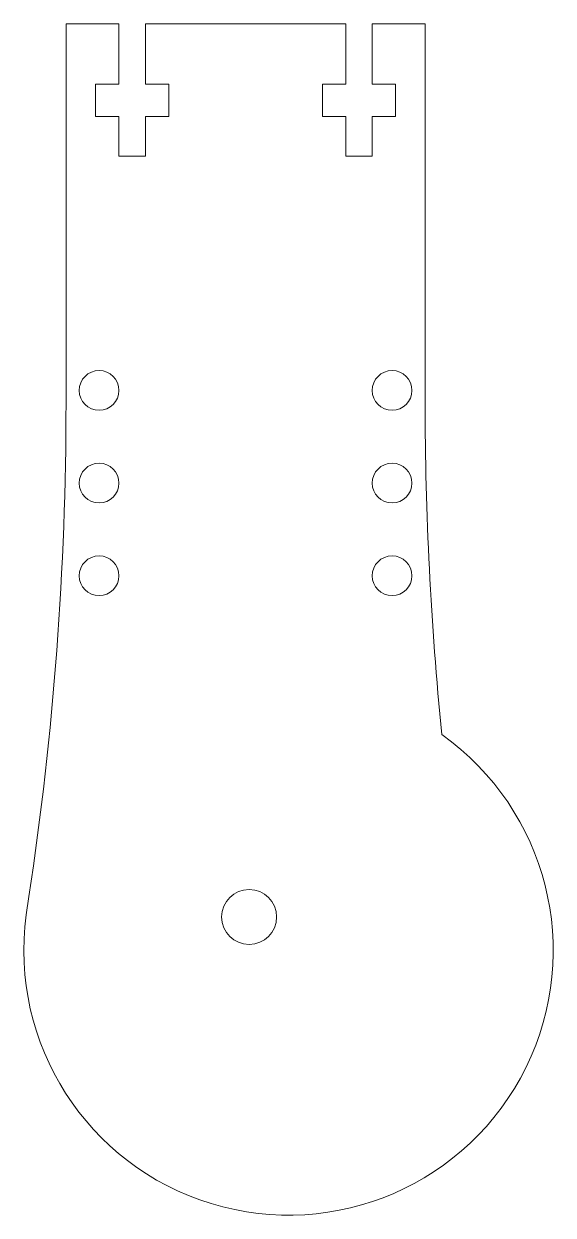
# Model space of a CAD drawing. Header units: millimetres. Extents: x -16.8 to 23.2, y -117.7 to -27.7.
import ezdxf

# ---------------------------------------------------------------- set-up
doc = ezdxf.new("R2010")
doc.units = ezdxf.units.MM

msp = doc.modelspace()

# ---------------------------------------------------------------- linework, layer by layer
at = {"color": 7, "linetype": 'Continuous', "lineweight": 15}
for p, q in [((-9.569, -27.716), (-13.569, -27.716)), ((-13.569, -56.339), (-13.569, -27.716)), ((-9.569, -27.716), (-9.569, -32.266)), ((-7.569, -27.716), (-7.569, -32.266)), ((7.569, -27.716), (-7.569, -27.716)), ((7.569, -27.716), (7.569, -32.266)), ((9.569, -27.716), (9.569, -32.266)), ((13.569, -27.716), (9.569, -27.716)), ((13.569, -56.339), (13.569, -27.716)), ((-11.339, -32.266), (-9.569, -32.266)), ((-11.339, -32.266), (-11.339, -34.716)), ((-7.569, -32.266), (-5.799, -32.266)), ((-5.799, -32.266), (-5.799, -34.716)), ((5.799, -32.266), (5.799, -34.716)), ((5.799, -32.266), (7.569, -32.266)), ((9.569, -32.266), (11.339, -32.266)), ((11.339, -32.266), (11.339, -34.716)), ((-11.339, -34.716), (-9.569, -34.716)), ((-9.569, -34.716), (-9.569, -37.716)), ((-7.569, -34.716), (-7.569, -37.716)), ((-7.569, -34.716), (-5.799, -34.716)), ((5.799, -34.716), (7.569, -34.716)), ((7.569, -34.716), (7.569, -37.716)), ((9.569, -34.716), (9.569, -37.716)), ((9.569, -34.716), (11.339, -34.716)), ((-9.569, -37.716), (-7.569, -37.716)), ((7.569, -37.716), (9.569, -37.716)), ((-16.369, -93.652), (-16.577, -95.024))]:
    msp.add_line(p, q, dxfattribs=at)
for centre, radius in [((-11.072, -55.41), 1.5), ((11.068, -55.41), 1.5), ((-11.072, -62.41), 1.5), ((11.068, -62.41), 1.5), ((-11.072, -69.41), 1.5), ((11.068, -69.41), 1.5), ((0.268, -95.19), 2.077)]:
    msp.add_circle(centre, radius, dxfattribs=at)
for centre, radius, start, end in [((-263.569, -56.339), 250, 351.41637, 0), ((263.569, -56.339), 250, 180, 185.75669), ((3.242, -97.716), 20, 172.26698, 54.59041)]:
    msp.add_arc(centre, radius, start, end, dxfattribs=at)

doc.saveas('drawing.dxf')
